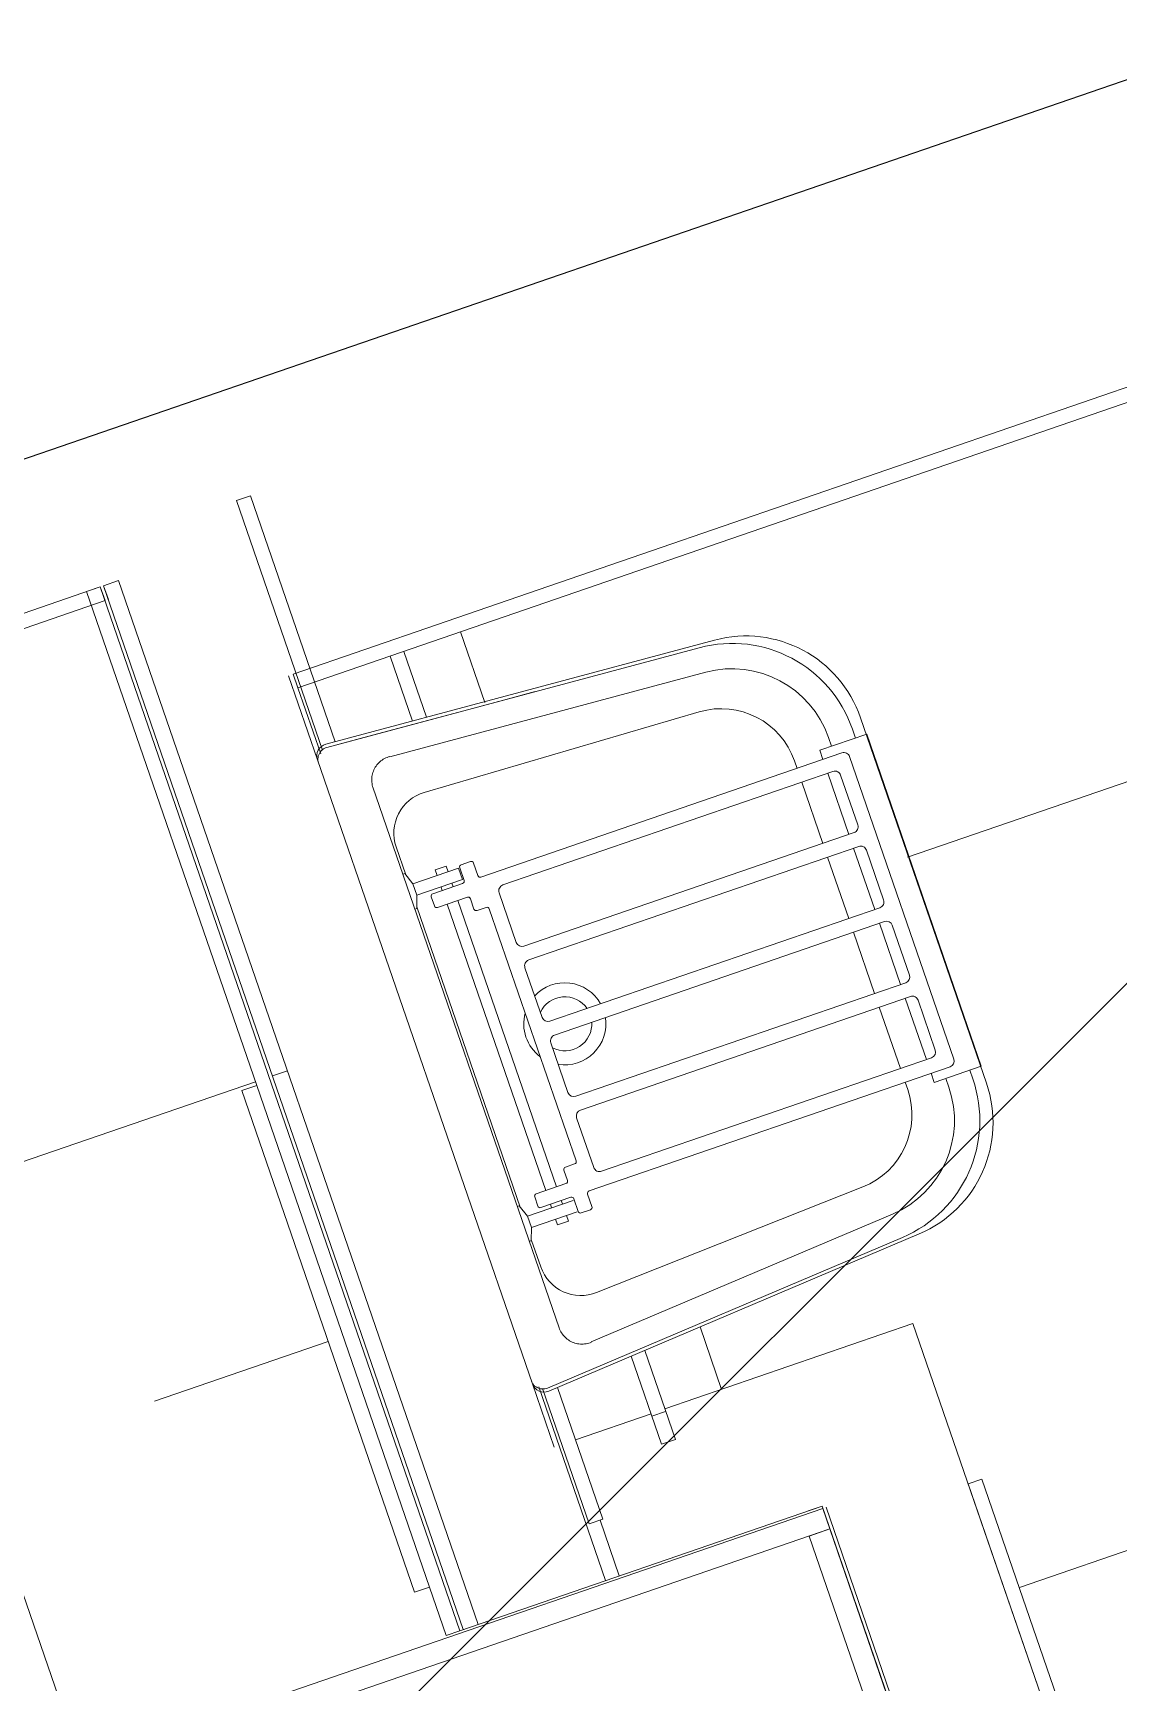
# Model space of a CAD drawing. Header units: millimetres. Extents: x 674 to 609626, y -20132 to 4061356.
# Drawn here: x 137599 to 138494, y 3977253 to 3978615 of the extents above; entities that cross this region are included whole.
import ezdxf

# ---------------------------------------------------------------- set-up
doc = ezdxf.new("R2010")
doc.units = ezdxf.units.MM
for name, color, linetype, lineweight in [('A-000-M_MASS', 13, 'Continuous', 25), ('A-230-H-FLOOR', 190, 'Continuous', 13), ('A-230-M_FLOOR', 192, 'Continuous', 13), ('A-700-M_FFE', 30, 'Continuous', 13), ('A-760-M_FFE_STORAGE', 31, 'Continuous', 13), ('M-520-M_DRAINAGE_FW', 2, 'Continuous', 13), ('Z-030-M_GRID', 191, 'Continuous', 13), ('Z-060-M_DETAIL', 92, 'Continuous', 25)]:
    doc.layers.add(name, color=color, linetype=linetype, lineweight=lineweight)
pattern_1 = [(0, (0, 0), (0, -600), []), (270, (0, 0), (-600, -3.673940397442059e-14), [])]
pattern_2 = [(0, (0, 0), (0, 600), []), (90, (0, 0), (-600, 3.673940397442059e-14), [])]

# ---------------------------------------------------------------- blocks, each defined once
blk = doc.blocks.new('WALL_FINISH - M-TIL2 Wall Tile-3220853-S0_021 - GROUND LOADING PLAN')
at = {"layer": 'A-000-M_MASS', "lineweight": 5}
for p, q in [((244.9221054003844, 12.00000000011704), (0, 12.00000000020518)), ((0, 12.00000000020518), (2.772139851003885e-10, 0)), ((2.772139851003885e-10, 0), (244.9221906674794, -8.814625855037676e-11)), ((1540.527247122325, 11.99999999965075), (544.9221054079526, 12.00000000000907)), ((1540.527247122602, -5.544279702007771e-10), (1540.527247122325, 11.99999999965075)), ((544.9221906750431, -1.961147423114558e-10), (1540.527247122602, -5.544279702007771e-10))]:
    blk.add_line(p, q, dxfattribs=at)
blk = doc.blocks.new('WALL_FINISH - M-TIL2 Wall Tile-2946752-S0_021 - GROUND LOADING PLAN')
at = {"layer": 'A-000-M_MASS', "lineweight": 5}
for p, q in [((2080.000000000081, 12.00000000020518), (5.544279702007771e-10, 11.99999999992797)), ((5.544279702007771e-10, 11.99999999992797), (5.544279702007771e-10, 0)), ((5.544279702007771e-10, 0), (2080.000000000081, 0))]:
    blk.add_line(p, q, dxfattribs=at)
blk = doc.blocks.new('WALL_FINISH - M-TIL2 Wall Tile-2948541-S0_021 - GROUND LOADING PLAN')
at = {"layer": 'A-000-M_MASS', "lineweight": 5}
for p, q in [((911.3278211233745, 0), (0, 0)), ((0, 0), (0, -11.99999999992797)), ((911.3278211222656, -11.99999999992797), (911.3278211233745, 0)), ((0, -11.99999999992797), (431.1535450846963, -11.99999999992797)), ((869.1556875901656, -11.99999999992797), (911.3278211222656, -11.99999999992797))]:
    blk.add_line(p, q, dxfattribs=at)
blk = doc.blocks.new('WALL_FINISH - M-TIL2 Wall Tile-2948542-S0_021 - GROUND LOADING PLAN')
at = {"layer": 'A-000-M_MASS', "lineweight": 5}
for p, q in [((316.0104125771184, 0), (0, 5.54427970200777e-10)), ((316.0104125776729, -12.00000000020518), (316.0104125771184, 0))]:
    blk.add_line(p, q, dxfattribs=at)
blk = doc.blocks.new('WALL_FINISH - M-TIL2 Wall Tile-2624787-S0_021 - GROUND LOADING PLAN')
at = {"layer": 'A-000-M_MASS', "lineweight": 5}
for p, q in [((684.0170658376295, 0), (-5.544279702007771e-10, 0)), ((-5.544279702007771e-10, 0), (-5.544279702007771e-10, -11.99999999992797))]:
    blk.add_line(p, q, dxfattribs=at)
blk = doc.blocks.new('WALL_FINISH - M-TIL2 Wall Tile-2622499-S0_021 - GROUND LOADING PLAN')
at = {"layer": 'A-000-M_MASS', "lineweight": 5}
for p, q in [((514.0332683507498, 5.544279702007771e-10), (2.772139851003885e-10, 5.544279702007771e-10)), ((2.772139851003885e-10, 5.544279702007771e-10), (-2.772139851003885e-10, -12.00000000020518)), ((514.0332683504727, -12.00000000020518), (514.0332683507498, 5.544279702007771e-10)), ((-2.772139851003885e-10, -12.00000000020518), (514.0332683504727, -12.00000000020518))]:
    blk.add_line(p, q, dxfattribs=at)
blk = doc.blocks.new('WALL_FINISH - M-FLT1 - Skirting Tile-2946709-S0_021 - GROUND LOADING PLAN')
at = {"layer": 'A-000-M_MASS', "lineweight": 5}
h = blk.add_hatch(dxfattribs=at)
h.set_pattern_fill('FP_18', color=256, style=0, pattern_type=2)
h.set_pattern_definition(pattern_1)
h.paths.add_polyline_path([(791.3442360325527, -1.282114681089297e-09), (791.3444064979466, 11.99999999872382), (742.6594423299838, 11.99999999871516), (742.6592397356102, 2.493451361857979), (746.3047213711776, -1.282114681089297e-09)])
h.paths.add_polyline_path([(69.63051072705035, -1.290777618123684e-09), (67.29025314252048, 2.50784417274233), (61.50584254153478, -1.290777618123684e-09)])
for p, q in [((12.00008805927505, 8.43028979957694e-12), (69.63051073261565, 8.43028979957694e-12)), ((622.1298277619505, 8.43028979957694e-12), (791.3442360381226, 8.43028979957694e-12)), ((791.3444065034888, 12.00000000000823), (742.6594423355763, 12.00000000000823))]:
    blk.add_line(p, q, dxfattribs=at)
blk = doc.blocks.new('WALL_FINISH - M-FLT1 - Skirting Tile-2948543-S0_021 - GROUND LOADING PLAN')
at = {"layer": 'A-000-M_MASS', "lineweight": 5}
h = blk.add_hatch(dxfattribs=at)
h.set_pattern_fill('FP_15', color=256, style=0, pattern_type=2)
h.set_pattern_definition(pattern_2)
h.paths.add_polyline_path([(911.3277590012104, -2.914795537381542), (911.3278004058913, -1.013563633023296e-09), (834.3019310330748, -2.914795537468172)])
blk.add_line((911.3278004104648, -8.43028979957694e-12), (6.226485993465758e-12, -8.43028979957694e-12), dxfattribs=at)
blk = doc.blocks.new('WALL_FINISH - M-FLT1 - Skirting Tile-2628182-S0_021 - GROUND LOADING PLAN')
at = {"layer": 'A-000-M_MASS', "lineweight": 5}
h = blk.add_hatch(dxfattribs=at)
h.set_pattern_fill('FP_15', color=256, style=0, pattern_type=2)
h.set_pattern_definition(pattern_2)
h.paths.add_polyline_path([(514.0335240818206, -11.9999999946609), (516.9480638871785, -11.9999999946609), (514.0332683498057, 5.33636921318248e-09)])
blk.add_line((516.9480638880873, -12.00000000000823), (516.9480638880873, -8.43028979957694e-12), dxfattribs=at)
blk = doc.blocks.new('811592W_BK_File_Rfa_Sink-Wall-Caroma_Cleaners - Cleaners Sink-2544444-S0_021 - GROUND LOADING PLAN')
at = {"layer": 'M-520-M_DRAINAGE_FW', "lineweight": 5}
for p, q in [((-2385340.069861285, 3978113.4008864), (-2385660.824176122, 3978027.415447403)), ((-2385659.959702473, 3978024.832826203), (-2385352.678611886, 3978107.125577999)), ((-2385347.251024352, 3978086.880092164), (-2385608.06011271, 3978017.03297748)), ((-2385514.363059709, 3978063.82497035), (-2385539.754873587, 3978057.024761838)), ((-2385488.03211774, 3978070.876672597), (-2385514.363059707, 3978063.82497035)), ((-2385539.754873586, 3978057.024761838), (-2385625.405611482, 3978034.086626561)), ((-2385352.690137107, 3978054.189699391), (-2385579.619874011, 3977987.616378409)), ((-2385115.785760711, 3977747.761836482), (-2385219.636099215, 3978049.365119217)), ((-2385625.405611482, 3978034.086626561), (-2385659.962230378, 3978024.832042335)), ((-2385214.417392786, 3978035.836151752), (-2385253.248914778, 3978022.465386465)), ((-2385243.678930121, 3978025.760596441), (-2385246.177580021, 3978033.017202662)), ((-2385226.396041091, 3978039.828532749), (-2385223.89739119, 3978032.571926528)), ((-2385214.417392786, 3978035.836151752), (-2385120.003399511, 3977761.638005477)), ((-2385235.009674968, 3978020.284699491), (-2385532.848012802, 3977917.730735479)), ((-2385253.248914778, 3978022.465386465), (-2385250.644370947, 3978014.90124194)), ((-2385142.704245732, 3977767.568035266), (-2385228.654241318, 3978017.184947385)), ((-2385667.700791376, 3978014.470732136), (-2385490.327953779, 3977499.342607782)), ((-2385514.758421725, 3977911.268033026), (-2385242.449080022, 3978005.031658731)), ((-2385272.064409497, 3978007.52573119), (-2385274.160829678, 3978013.614177485)), ((-2385246.737553094, 3978003.555019033), (-2385229.319655662, 3977952.969771846)), ((-2385621.99291969, 3977991.92325491), (-2385468.354564731, 3977545.725073212)), ((-2385250.739694212, 3977945.594261095), (-2385268.157591643, 3977996.179508283)), ((-2385236.093646372, 3978001.931906624), (-2385221.931430485, 3977960.801845193)), ((-2385225.03118259, 3977954.446411544), (-2385497.340524293, 3977860.682785838)), ((-2385602.860459303, 3977942.636869054), (-2385594.928015662, 3977919.599379947)), ((-2385493.433707607, 3977849.336566324), (-2385221.124365905, 3977943.100192029)), ((-2385225.412838977, 3977941.623552331), (-2385207.994941545, 3977891.038305144)), ((-2385214.768932255, 3977940.000439923), (-2385200.606716368, 3977898.870378491)), ((-2385551.263183695, 3977925.138949139), (-2385588.915294506, 3977912.174287688)), ((-2385561.658421441, 3977926.847683931), (-2385570.598133718, 3977923.76949414)), ((-2385568.970293318, 3977919.041902344), (-2385570.598133718, 3977923.76949414)), ((-2385561.658421441, 3977926.847683931), (-2385560.030581042, 3977922.120092135)), ((-2385548.007502717, 3977915.683765028), (-2385551.263183695, 3977925.138949139)), ((-2385550.317659718, 3977925.464514942), (-2385546.736412348, 3977915.063817373)), ((-2385541.513607092, 3977930.611234732), (-2385549.077758875, 3977928.006688402)), ((-2385535.390186262, 3977918.970636321), (-2385538.971433632, 3977929.37133389)), ((-2385229.414980094, 3977883.662794393), (-2385246.832877526, 3977934.248041581)), ((-2385595.761073946, 3977920.628121253), (-2385597.265651499, 3977920.110053655)), ((-2385588.915294506, 3977912.174287688), (-2385595.761073946, 3977920.628121253)), ((-2385585.659613528, 3977902.719103578), (-2385588.915294506, 3977912.174287688)), ((-2385585.659613528, 3977902.719103578), (-2385548.007502717, 3977915.683765028)), ((-2385547.97631319, 3977912.521643913), (-2385572.559791218, 3977904.056873597)), ((-2385564.737908342, 3977906.75016386), (-2385565.71461234, 3977909.586718234)), ((-2385556.774900064, 3977912.664908025), (-2385555.798196066, 3977909.828353651)), ((-2385585.659613528, 3977902.719103578), (-2385585.849461698, 3977891.842709148)), ((-2385573.799692061, 3977901.514700137), (-2385571.195145731, 3977893.950548354)), ((-2385568.652972271, 3977892.710647512), (-2385544.069494242, 3977901.175417827)), ((-2385479.439050159, 3977659.02429207), (-2385560.831089395, 3977895.403937774)), ((-2385551.891377118, 3977898.482127565), (-2385470.499337883, 3977662.102481861)), ((-2385541.527320782, 3977899.935516985), (-2385538.597208424, 3977891.425852803)), ((-2385503.695957943, 3977863.782537944), (-2385517.85817383, 3977904.912599375)), ((-2385585.849461698, 3977891.842709148), (-2385587.354039251, 3977891.32464155)), ((-2385585.826359203, 3977893.166250252), (-2385500.513249558, 3977645.398989214)), ((-2385536.055034964, 3977890.185951961), (-2385528.49088318, 3977892.790498291)), ((-2385525.94870972, 3977891.550597448), (-2385454.323713054, 3977683.536503016)), ((-2385203.706468474, 3977892.514944842), (-2385476.015810176, 3977798.751319136)), ((-2385472.108991849, 3977787.405094854), (-2385199.799650147, 3977881.168720559)), ((-2385208.090264336, 3977821.731322924), (-2385225.508161768, 3977872.316570112)), ((-2385186.670225787, 3977829.106833674), (-2385204.088123218, 3977879.692080862)), ((-2385193.444216496, 3977878.068968453), (-2385179.282000609, 3977836.938907022)), ((-2385482.371243826, 3977801.851071242), (-2385496.533459713, 3977842.981132673)), ((-2385182.381752715, 3977830.583473372), (-2385454.691094417, 3977736.819847667)), ((-2385450.784277732, 3977725.473628152), (-2385178.474936029, 3977819.237253857)), ((-2385165.34551167, 3977767.175366973), (-2385182.763409101, 3977817.76061416)), ((-2385172.11950238, 3977816.137501752), (-2385157.957286492, 3977775.00744032)), ((-2385186.765550219, 3977759.799856222), (-2385204.183447651, 3977810.385103409)), ((-2385461.046528067, 3977739.919599772), (-2385475.208743955, 3977781.049661204)), ((-2385443.642335671, 3977658.658637604), (-2385145.803997837, 3977761.212601616)), ((-2385161.057038598, 3977768.65200667), (-2385433.3663803, 3977674.888380965)), ((-2385158.834921503, 3977748.26724019), (-2385120.003399511, 3977761.638005477)), ((-2385180.762312185, 3977742.365187021), (-2385182.858732366, 3977748.453633315)), ((-2385158.834921503, 3977748.26724019), (-2385161.438693816, 3977755.829144065)), ((-2385146.765515428, 3977744.303603296), (-2385149.264936846, 3977751.562450166)), ((-2385126.983976497, 3977751.114933383), (-2385129.483397915, 3977758.373780253)), ((-2385439.721813951, 3977677.988133071), (-2385453.884029838, 3977719.118194502)), ((-2385455.563613896, 3977680.994329557), (-2385463.12776568, 3977678.389783226)), ((-2385462.677455007, 3977664.795772124), (-2385487.260933035, 3977656.331001808)), ((-2385464.367666522, 3977675.847609766), (-2385461.437554164, 3977667.337945584)), ((-2385456.84841759, 3977650.938558404), (-2385494.500528401, 3977637.973896954)), ((-2385488.500833878, 3977653.788828348), (-2385485.896287547, 3977646.224676565)), ((-2385483.354114087, 3977644.984775722), (-2385458.770636059, 3977653.449546038)), ((-2385466.592518935, 3977650.756255776), (-2385465.615814937, 3977647.919701401)), ((-2385456.228462599, 3977652.209645196), (-2385452.647215228, 3977641.808947627)), ((-2385441.300989143, 3977645.715766575), (-2385444.882236513, 3977656.116464144)), ((-2385437.473167239, 3977574.792366377), (-2385217.663465233, 3977662.043770156)), ((-2385501.346307842, 3977646.427730519), (-2385502.850885394, 3977645.909662922)), ((-2385494.500528401, 3977637.973896954), (-2385501.346307842, 3977646.427730519)), ((-2385494.500528401, 3977637.973896954), (-2385491.244847423, 3977628.518712844)), ((-2385491.244847423, 3977628.518712844), (-2385453.592736613, 3977641.483374294)), ((-2385474.555527213, 3977644.84151161), (-2385475.532231211, 3977647.678065985)), ((-2385462.360133959, 3977638.464517291), (-2385460.742158097, 3977633.765574192)), ((-2385450.105041768, 3977640.569046785), (-2385442.540889985, 3977643.173593115)), ((-2385193.251170448, 3977639.632041295), (-2385441.773714386, 3977534.102210658)), ((-2385491.244847423, 3977628.518712844), (-2385491.434695594, 3977617.642318415)), ((-2385476.952228261, 3977493.397795722), (-2385171.264505422, 3977623.154535691)), ((-2385469.681870373, 3977630.687384401), (-2385471.299846236, 3977635.3863275)), ((-2385469.681870373, 3977630.687384401), (-2385460.742158097, 3977633.765574192)), ((-2385491.434695594, 3977617.642318415), (-2385492.939273147, 3977617.124250817)), ((-2385491.006615205, 3977617.789718314), (-2385483.479149458, 3977595.928370412)), ((-2385477.871428701, 3977496.002271872), (-2385185.063802112, 3977620.336824196))]:
    blk.add_line(p, q, dxfattribs=at)
for centre, radius, start, end in [((-2385314.187956776, 3978016.808303771), 100.0000000003545, 18.99999999997831, 104.9999999998451), ((-2385334.674018517, 3977992.777815599), 64.0000000000684, 19.00000000015404, 106.3498604508953), ((-2385658.222383111, 3978017.734409831), 10.02456060519288, 105.0428789234947, 198.9999999984117), ((-2385233.381834196, 3978015.557106613), 4.999999999599449, 18.99999999378635, 109.0000000005001), ((-2385240.82123925, 3978000.304065852), 4.999999999888137, 18.99999999306743, 108.9999999944364), ((-2385569.767309157, 3977954.03175446), 34.99999999967896, 106.3498604510875, 198.9999999996225), ((-2385226.659023363, 3977959.174004421), 4.999999999599449, 289.0000000014028, 19.00000000140318), ((-2385219.496525133, 3977938.372599151), 5.000000000039741, 18.99999999670845, 108.9999999993153), ((-2385548.426622567, 3977926.115651251), 1.999999999864292, 108.9999999875128, 198.9999999909349), ((-2385540.862470783, 3977928.720197581), 2.000000000015896, 19.00000000354872, 109.0000000001263), ((-2385548.627449499, 3977914.412681064), 2.000000000167501, 289.0000000114024, 19.00000000488567), ((-2385533.499149111, 3977919.62177263), 2.000000000015896, 199.0000000035484, 289.0000000001259), ((-2385513.130580952, 3977906.540440147), 5.000000000039741, 109.0000000000165, 199.000000002623), ((-2385571.90865491, 3977902.165836446), 2.000000000015896, 108.9999999996659, 198.9999999996656), ((-2385543.418357933, 3977899.284380676), 2.000000000015896, 18.99999999966592, 108.9999999996659), ((-2385205.334309246, 3977897.242537719), 5.000000000039741, 288.9999999998497, 19.00000000121904), ((-2385569.304108579, 3977894.601684663), 2.000000000460719, 198.9999999933592, 288.9999999933588), ((-2385536.706171273, 3977892.076989111), 2.000000000015896, 199.0000000035484, 289.0000000001259), ((-2385527.839746871, 3977890.899461139), 2.000000000015896, 18.99999999966592, 108.9999999996659), ((-2385198.171809374, 3977876.441127681), 5.000000000039741, 18.99999999966592, 108.9999999996659), ((-2385498.968365065, 3977865.410378716), 4.999999999599449, 199.0000000043603, 289.0000000017534), ((-2385491.805866835, 3977844.608973446), 5.000000000039741, 109.0000000002007, 199.0000000041762), ((-2385463.658244126, 3977796.660645504), 33.87522079879836, 29.20208983288995, 137.192112465038), ((-2385184.009593487, 3977835.31106625), 5.000000000039741, 288.9999999991308, 18.99999999515533), ((-2385463.658244126, 3977796.660645504), 22.30905195813306, 34.60174517034402, 154.837055608896), ((-2385176.847095257, 3977814.509660979), 4.999999999599449, 18.99999999985006, 109.000000001219), ((-2385463.658244126, 3977796.660645504), 33.87522079885667, 164.7582217955803, 233.2417782043164), ((-2385477.643650948, 3977803.478912015), 5.000000000039741, 199.0000000041762, 289.0000000002003), ((-2385463.658244126, 3977796.660645504), 33.87522079837796, 260.8078875352529, 8.797910168322058), ((-2385470.481151077, 3977782.677501976), 4.999999999599449, 109.000000001938, 199.0000000059134), ((-2385463.658244126, 3977796.660645504), 22.30905195788866, 243.1629443915161, 3.398254831647201), ((-2385162.68487937, 3977773.379599548), 5.000000000191346, 289.0000000034572, 18.999999994137), ((-2385147.43183861, 3977765.940194495), 5.000000000039741, 288.9999999989466, 18.99999999360221), ((-2385210.337618271, 3977715.205021037), 100.0000000001713, 292.9999999998043, 18.99999999983965), ((-2385456.318935189, 3977741.547440545), 5.000000000039741, 198.9999999996656, 288.9999999996655), ((-2385241.275501023, 3977721.528825135), 63.9999999996808, 291.6501395485552, 18.9999999997234), ((-2385449.15643696, 3977720.746035274), 5.000000000039741, 108.9999999996659, 198.9999999996656), ((-2385462.476629371, 3977676.498746075), 2.000000000015896, 108.9999999996659, 198.9999999996656), ((-2385456.214750206, 3977682.885366708), 2.000000000167501, 289.0000000114024, 19.00000000488567), ((-2385434.994221073, 3977679.615973843), 4.999999999751054, 198.9999999960245, 289.0000000066146), ((-2385463.328591316, 3977666.686809275), 2.000000000015896, 288.9999999996655, 18.99999999966592), ((-2385486.609796726, 3977654.439964657), 2.000000000456188, 108.9999999962435, 199.000000003088), ((-2385458.11949975, 3977651.558508887), 1.99999999972721, 19.00000000534603, 109.0000000152856), ((-2385442.991199362, 3977656.767600453), 2.000000000015896, 108.999999998329, 198.9999999883891), ((-2385484.005250396, 3977646.875812874), 2.000000000015896, 198.9999999957827, 288.9999999992052), ((-2385450.756178077, 3977642.460083936), 2.000000000015896, 199.0000000035484, 289.0000000001259), ((-2385443.192026294, 3977645.064630266), 2.000000000015896, 289.0000000001259, 19.00000000354872), ((-2385450.385999312, 3977607.323255818), 34.9999999998379, 199.0000000005581, 291.6501395490973), ((-2385480.859539546, 3977502.602844256), 10.00000000007948, 198.9999999996656, 293.0000000000499)]:
    blk.add_arc(centre, radius, start, end, dxfattribs=at)
for centre, major_axis, ratio, start_param, end_param in [((-2385325.489660776, 3978005.707863191), (-34.1846446538686, 99.27941689237947), 0.9981285425598673, 4.712388980509228, 6.213372137222695), ((-2385325.489660776, 3978005.707863191), (-27.36054344167916, 79.46078827996763), 0.9981285425608093, 4.712388981926479, 6.213372138640357), ((-2385226.077596182, 3977716.994263825), (-34.18464460245451, 99.27941690989132), 0.9981285425589007, 3.211405824308156, 4.712388981026983), ((-2385226.077596182, 3977716.994263825), (-27.3605435145363, 79.4607882548809), 0.9981285425537663, 3.211405824291453, 4.712388981007865)]:
    blk.add_ellipse(centre, major_axis=major_axis, ratio=ratio, start_param=start_param, end_param=end_param, dxfattribs=at)
for points, knots in [([(-2385666.810306926, 3978011.923567654), (-2385667.066270502, 3978012.6616255), (-2385667.398684675, 3978014.198016459), (-2385667.354615078, 3978016.555733539), (-2385666.763725493, 3978018.838737969), (-2385665.659314367, 3978020.922020962), (-2385664.101019615, 3978022.691768312), (-2385662.174025425, 3978024.048442354), (-2385660.716025703, 3978024.632011658), (-2385659.962230378, 3978024.832042335)], [0, 0, 0, 0, 0.00766744238346208, 0.01533423507749634, 0.02300041608749098, 0.03066604337588442, 0.03833119596351108, 0.04599596982339627, 0.05365021021220474, 0.05365021021220474, 0.05365021021220474, 0.05365021021220474]), ([(-2385608.128182909, 3978017.330176163), (-2385609.64003606, 3978016.931344444), (-2385612.562422526, 3978015.765494385), (-2385616.423879355, 3978013.05102502), (-2385619.544855298, 3978009.509884944), (-2385621.756390547, 3978005.340682688), (-2385622.939175094, 3978000.77177023), (-2385623.026773349, 3977996.055940331), (-2385622.361792989, 3977992.983925479), (-2385621.850359914, 3977991.509231261)], [0, 0, 0, 0, 0.01534754162231165, 0.03069396179954291, 0.04603946808901611, 0.06138423271318941, 0.0767283889812477, 0.09207203554091782, 0.1073943519517155, 0.1073943519517155, 0.1073943519517155, 0.1073943519517155]), ([(-2385441.644380656, 3977533.826106701), (-2385443.08128252, 3977533.209600642), (-2385446.10192345, 3977532.329102263), (-2385450.815987169, 3977532.090783104), (-2385455.455493297, 3977532.959774911), (-2385459.765024067, 3977534.883594069), (-2385463.509974394, 3977537.755751339), (-2385466.482357554, 3977541.417945141), (-2385467.849667075, 3977544.248128669), (-2385468.354564731, 3977545.725073212)], [0, 0, 0, 0, 0.01534754162231165, 0.03069396179954291, 0.04603946808901611, 0.06138423271318941, 0.0767283889812477, 0.09207203554091782, 0.1073943519517155, 0.1073943519517155, 0.1073943519517155, 0.1073943519517155]), ([(-2385491.215165996, 3977501.958249299), (-2385490.962471826, 3977501.219057733), (-2385490.278514444, 3977499.803696878), (-2385488.792217209, 3977497.972904751), (-2385486.921013928, 3977496.537646811), (-2385484.768108229, 3977495.575931514), (-2385482.450567577, 3977495.140729416), (-2385480.096800777, 3977495.2580329), (-2385478.588585625, 3977495.695812498), (-2385477.871428701, 3977496.002271872)], [0, 0, 0, 0, 0.00766744238346208, 0.01533423507749634, 0.02300041608749098, 0.03066604337588442, 0.03833119596351108, 0.04599596982339627, 0.05365021021220474, 0.05365021021220474, 0.05365021021220474, 0.05365021021220474])]:
    blk.add_open_spline(points, degree=3, knots=knots, dxfattribs=at)
blk = doc.blocks.new('WasteBin_Recessed_ASIJDMacDonald - Stainless Steel _10-6474_-2552392-S0_021 - GROUND LOADING PLAN')
at = {"layer": 'A-700-M_FFE', "lineweight": 5}
for p, q in [((214.5200267851548, -473.0000006760297), (-223.4799732148562, -473.0000006760297)), ((-223.4799732148562, -473.0000006760297), (-223.4799732148562, -486.0000006760332)), ((214.5200267851548, -486.0000006760332), (214.5200267851548, -473.0000006760297)), ((-223.4799732148562, -486.0000006760332), (214.5200267851548, -486.0000006760332)), ((-4.479973214858579, -486.0000006760284), (-4.479973214834499, -637.6387279998418))]:
    blk.add_line(p, q, dxfattribs=at)
blk = doc.blocks.new('Casework_BaseCabinet_DoublePanelSolid_AF - BelowBench_2Door_NO SHELF_-2587177-S0_021 - GROUND LOADING PLAN')
at = {"layer": 'A-760-M_FFE_STORAGE', "lineweight": 5}
for p, q in [((-289.299673566304, -1.999999999983708), (-307.2996735663028, -1.999999999983708)), ((-307.2996735663028, -1.999999999983708), (-307.2996735663028, -483.9999999999782)), ((374.7003264337119, -1.999999999983709), (-289.2996735662928, -1.999999999983708)), ((-289.2996735662928, -1.999999999983708), (-289.2996735662929, -19.99999999998154)), ((-289.299673566304, -465.9999999999776), (-289.299673566304, -1.999999999983708)), ((374.7003264337119, -19.99999999998154), (374.7003264337119, -1.999999999983708)), ((392.7003264336967, -1.999999999983708), (374.7003264337007, -1.999999999983708)), ((374.7003264337007, -1.999999999983708), (374.7003264337008, -465.9999999999776)), ((392.7003264336967, -483.9999999999782), (392.7003264336967, -1.999999999983708)), ((-289.2996735662929, -19.99999999998154), (374.7003264337118, -19.99999999998154)), ((374.7003264337008, -465.9999999999776), (-289.2996735663039, -465.9999999999776)), ((-307.2996735663028, -483.9999999999782), (-307.2996735663028, -501.9999999999833)), ((-307.2996735663028, -483.9999999999782), (392.7003264336967, -483.9999999999782)), ((42.70032643369684, -501.9999999999833), (42.70032643369684, -483.9999999999782)), ((42.70032643369686, -483.9999999999782), (42.70032643369686, -501.9999999999833)), ((392.7003264336967, -501.9999999999833), (392.7003264336967, -483.9999999999782)), ((-307.2996735663028, -501.9999999999833), (42.70032643369684, -501.9999999999833)), ((42.70032643369686, -501.9999999999833), (392.7003264336967, -501.9999999999833))]:
    blk.add_line(p, q, dxfattribs=at)
blk = doc.blocks.new('WALL_FINISH - M-TIL2 Wall Tile-2624757-S0_021 - GROUND LOADING PLAN')
at = {"layer": 'A-000-M_MASS', "lineweight": 5}
for p, q in [((214.7189531490735, 12.00000000013855), (0, 12.00000000020518)), ((0, 12.00000000020518), (0, 0)), ((0, 0), (217.9797766609718, 0)), ((775.1469808699015, 0), (893.3487634074248, 0)), ((893.3487634074248, 11.99999999992797), (778.3992184557549, 11.99999999996364)), ((893.3487634074248, 0), (893.3487634074248, 11.99999999992797))]:
    blk.add_line(p, q, dxfattribs=at)
blk = doc.blocks.new('WALL_FINISH - M-FLT1 - Skirting Tile-2946710-S0_021 - GROUND LOADING PLAN')
at = {"layer": 'A-000-M_MASS', "lineweight": 5}
h = blk.add_hatch(dxfattribs=at)
h.set_pattern_fill('FP_18', color=256, style=0, pattern_type=2)
h.set_pattern_definition(pattern_1)
h.paths.add_polyline_path([(699.9999008300028, -1.308103492192458e-09), (699.9999008300375, 11.99999999867184), (622.2616320160258, 11.99999999868917), (623.1006680753661, -1.308103492192458e-09), (653.6851461519454, -1.308103492192458e-09)])
h.paths.add_polyline_path([(68.6304494410159, -1.325429366261233e-09), (69.46826862018989, 11.99999999869783), (12.00008526297988, 11.99999999869783), (11.99999999590837, -1.316766429226845e-09), (39.68962955612983, -1.316766429226845e-09)])
for p, q in [((12.00000000049109, 8.43028979957694e-12), (68.63044944559982, 8.43028979957694e-12)), ((69.46826862477204, 12.00000000000823), (12.00008526756583, 12.00000000000823)), ((699.9999008345912, 12.00000000000823), (622.2616320205609, 12.00000000000823)), ((623.1006680799483, 8.43028979957694e-12), (699.9999008345912, 8.43028979957694e-12)), ((699.9999008345912, 8.43028979957694e-12), (699.9999008345912, 12.00000000000823))]:
    blk.add_line(p, q, dxfattribs=at)
blk = doc.blocks.new('WALL_FINISH - M-FLT1 - Skirting Tile-2628281-S0_021 - GROUND LOADING PLAN')
at = {"layer": 'A-000-M_MASS', "lineweight": 5}
blk.add_line((2099.996292481115, -8.43028979957694e-12), (6.226485993465758e-12, -8.43028979957694e-12), dxfattribs=at)
blk = doc.blocks.new('25021-APA-ZZ-ZZ-M3-AR-000001_V3_rvt-1-S0_021 - GROUND LOADING PLAN')
at = {"layer": 'A-230-H-FLOOR', "lineweight": 5}
h = blk.add_hatch(dxfattribs=at)
h.set_pattern_fill('FP_12', color=256, style=0, pattern_type=2)
h.set_pattern_definition([(289, (-2382147.748, 3976892.934), (567.31114535959, 195.3408926742941), []), (19, (-2382147.748, 3976892.934), (-195.340892674294, 567.3111453595901), [])])
h.paths.add_polyline_path([(-2382500.575663976, 3969810.37924103), (-2382493.531232799, 3969816.750988216), (-2382688.630135536, 3970383.359343769), (-2382696.889294314, 3970380.515421695), (-2382502.769632477, 3969816.750988216)])
h.paths.add_polyline_path([(-2383208.357096034, 3974546.349337308), (-2383208.331520936, 3974546.349337308), (-2382931.224181578, 3974641.771651745)])
h.paths.add_polyline_path([(-2383883.537354484, 3975646.468800211), (-2383871.577821488, 3975648.593431862), (-2383833.122265063, 3975536.911918997), (-2383844.863538104, 3975534.153429042), (-2383883.132795602, 3975645.292857538)])
h.paths.add_polyline_path([(-2385039.887682395, 3975248.287964048), (-2384965.018617356, 3975030.814694147), (-2384976.365048827, 3975026.908482059), (-2385051.234113866, 3975244.381751958), (-2385043.797150456, 3975246.942059703)])
h.paths.add_polyline_path([(-2384181.315128514, 3972751.793633243), (-2384194.120151621, 3972752.123381002), (-2384263.637947099, 3972954.013060323), (-2384252.291752472, 3972957.91995862), (-2384181.37981179, 3972751.981482778)])
h.paths.add_polyline_path([(-2383436.80542685, 3973135.079033052), (-2383424.103206707, 3973135.047748984), (-2383386.38941706, 3973025.518950855), (-2383397.812125335, 3973021.834262639), (-2383436.794654882, 3973135.047748984)])
h.paths.add_polyline_path([(-2383436.881109535, 3973135.047748984), (-2383436.901497924, 3973135.045953129), (-2383571.755115103, 3973088.605833586)])
h.paths.add_polyline_path([(-2382480.970262084, 3969817.129922272), (-2381422.572669759, 3970185.935455207), (-2381768.931461311, 3971191.834955335), (-2381812.029158386, 3971176.994885621), (-2381851.098143135, 3971290.456837086), (-2381815.916143112, 3971302.571250813), (-2381819.824535213, 3971313.917473721), (-2381686.603315589, 3971359.789218314), (-2381682.700471677, 3971348.441627068), (-2381669.650351381, 3971347.412991047), (-2381666.901663295, 3971339.43040547), (-2378168.483120831, 3972544.032822566), (-2378733.569620344, 3974185.163181276), (-2382168.048420823, 3973001.087556348), (-2382166.302757138, 3972996.017780886), (-2382175.840733999, 3972986.85967752), (-2382177.749083869, 3972979.38498268), (-2382293.879574311, 3972942.483899192), (-2382297.786553337, 3972950.742423253), (-2382304.068608732, 3972953.803572694), (-2382851.090958458, 3974529.743802988), (-2384459.595627211, 3973971.51970777), (-2384451.174583615, 3973947.063785871), (-2384464.36193446, 3973948.503868379), (-2384465.412603426, 3973948.503868379), (-2384578.874554629, 3973909.414686565), (-2384578.874554629, 3973903.092144668), (-2384588.740017115, 3973901.207527451), (-2384650.784889053, 3974081.39476021), (-2384639.431739603, 3974085.301658684), (-2384641.385005225, 3974090.974223014), (-2384527.924897701, 3974130.044375689), (-2384515.124642177, 3974096.353229633), (-2384515.27082528, 3974096.353229633), (-2384524.313808914, 3974137.659520576), (-2384517.59815742, 3974139.971851451), (-2384503.924574613, 3974112.951384103), (-2382449.84710796, 3974824.580611701), (-2382858.834236659, 3976012.365479698), (-2382722.679561774, 3976059.24729394), (-2382526.567668546, 3975489.697000378), (-2379538.568719865, 3976523.050322624), (-2380144.414814468, 3978282.555140783), (-2383704.223856448, 3977056.589013414), (-2383707.987518701, 3977067.519482267), (-2383719.333741608, 3977063.612664413), (-2384242.475468901, 3978570.235111211), (-2384458.800828367, 3978495.748316492), (-2384450.336195424, 3978471.165804856), (-2384733.99107409, 3978373.493342982), (-2384742.456401054, 3978398.077870153), (-2385596.438203005, 3978104.028354496), (-2385577.728006511, 3978049.691252572), (-2385315.351483358, 3978116.801534576), (-2385289.046750516, 3978113.400886404), (-2385267.240800499, 3978105.103063061), (-2385232.502216013, 3978073.940541599), (-2385230.639175636, 3978071.759201582), (-2385207.620998197, 3978014.47073214), (-2385110.669129469, 3977723.340888508), (-2385115.785760713, 3977685.099140746), (-2385118.983072509, 3977674.531356733), (-2385131.896051781, 3977653.181471914), (-2385149.692509733, 3977635.692941391), (-2385176.521261597, 3977620.923175085), (-2385397.752377476, 3977527.016137833), (-2385381.118998857, 3977478.710413748), (-2385176.521261597, 3977549.159064303), (-2384453.559131305, 3975450.165242146), (-2384453.71161209, 3975450.322556813), (-2385130.853178718, 3977416.839067568), (-2385119.506983572, 3977420.745966043), (-2384442.311192389, 3975466.763396501), (-2384214.302290907, 3975547.373099029), (-2384211.632988095, 3975552.522727987), (-2384109.182739826, 3975583.569498659), (-2384103.073809397, 3975583.569498659), (-2383887.444413555, 3975657.814940058), (-2383883.537354484, 3975646.468800211), (-2383905.267202597, 3975638.97036346), (-2383865.943682069, 3975525.611554122), (-2383844.46846021, 3975533.006066009), (-2383840.561642356, 3975521.659843102), (-2384870.748781424, 3975162.567989911), (-2384843.447314314, 3975083.276943645), (-2384854.793564954, 3975079.370206335), (-2384830.054069272, 3975007.478796419), (-2384943.51634369, 3974968.40708903), (-2385723.565276087, 3977233.882222687), (-2385561.539159718, 3977291.793251989), (-2385575.271728792, 3977331.672767603), (-2385587.563440201, 3977327.435021661), (-2385730.165234538, 3977741.571144514), (-2385717.878288052, 3977745.803617862), (-2385858.256839715, 3978140.773134449), (-2386329.031885917, 3977978.672286393), (-2386332.938703773, 3977990.018509307), (-2386345.630151947, 3977990.018509307), (-2386383.353105213, 3978099.57392052), (-2387495.310919539, 3977716.784817453), (-2387456.257287366, 3977603.359100413), (-2387467.601478176, 3977599.458715941), (-2387467.601478176, 3977586.767236731), (-2388018.314594972, 3977392.767128673), (-2388004.241603725, 3977363.908550911), (-2388000.630562613, 3977359.839032962), (-2387969.852457877, 3977258.166712446), (-2387969.852457877, 3977252.023029807), (-2387174.79682176, 3974943.014378705), (-2387138.867115887, 3974955.385968574), (-2387115.75913553, 3974891.953288318), (-2387064.887743803, 3974909.469713217), (-2387056.748539942, 3974885.831748826), (-2387108.7520616, 3974867.925500331), (-2386787.253509074, 3973934.225906927), (-2386821.901390055, 3973921.203180749), (-2386329.033429169, 3972477.37862987), (-2386336.552682609, 3972474.789543279), (-2386834.529437853, 3973921.482037888), (-2386826.498598064, 3973925.3397818), (-2387147.704934555, 3974854.512950556), (-2387198.576326282, 3974836.996525658), (-2387206.715530143, 3974860.634490048), (-2387154.712008485, 3974878.540738543), (-2387180.754535228, 3974940.962973447), (-2387186.143044668, 3974939.107560852), (-2387178.003840806, 3974915.469596462), (-2387234.734955342, 3974895.935507194), (-2386899.399756251, 3973922.051374327), (-2386842.668641716, 3973941.585463595), (-2386329.033429169, 3972449.880492158), (-2386417.912188713, 3972419.277081013), (-2386115.77870664, 3971541.837989648), (-2386014.22811522, 3971572.439254002), (-2385426.923503224, 3969874.915283336), (-2384001.738913618, 3969874.915283336), (-2384001.738913618, 3969885.838033122), (-2383563.738913618, 3969885.838033122), (-2383563.738913618, 3969874.915283336), (-2383303.43997849, 3969874.915283336), (-2383303.43997849, 3970096.477533432), (-2383291.439978491, 3970096.477533432), (-2383291.439978491, 3970109.168981606), (-2383272.55242397, 3970115.672488175), (-2384276.741073008, 3973031.995792798), (-2384163.2783176, 3973071.065053516), (-2384138.535430859, 3972999.208149781), (-2384127.189235274, 3973003.112438882), (-2384094.634994167, 3972921.261596362), (-2383440.712244703, 3973146.42525596), (-2383397.812125335, 3973008.894317144), (-2383433.169972173, 3972996.719353104), (-2383430.098644642, 3972983.569087555), (-2383532.549143572, 3972952.523034502), (-2383535.620220443, 3972961.442089356), (-2383575.268583148, 3972943.419723089), (-2382887.589604654, 3970946.255466538), (-2382846.380726652, 3970960.444821147), (-2382842.473908799, 3970949.096649613), (-2382662.352955731, 3971011.118697735), (-2382623.283971747, 3970897.656746003), (-2382847.566550126, 3970818.113947046), (-2382793.616256839, 3970664.495869411), (-2382786.300581876, 3970667.014916456), (-2382839.307387945, 3970808.266380039), (-2382842.275241604, 3970807.244442506), (-2382846.182140002, 3970818.590637678), (-2382808.361489424, 3970831.613632339), (-2382804.454591026, 3970820.267437165), (-2382824.054374918, 3970813.518534726), (-2382774.954386729, 3970670.921814932), (-2382768.597173079, 3970673.110829662), (-2382670.924711206, 3970389.455950995), (-2382677.283940389, 3970387.266242244), (-2382496.668846123, 3969862.721920802)])
h.paths.add_polyline_path([(-2381147.841146199, 3969832.004001217), (-2380875.103340645, 3969925.915158857), (-2381014.563480542, 3970341.103156202), (-2381005.314775467, 3970406.584123511), (-2380997.011625308, 3970431.399623536), (-2380971.407194928, 3970470.083698067), (-2380929.053197175, 3970504.616857738), (-2380895.146914701, 3970521.521906578), (-2380849.688076925, 3970530.770611652), (-2380794.263504563, 3970524.886729258), (-2380759.391609592, 3970513.218756418), (-2380720.707535061, 3970487.614326037), (-2380689.968502626, 3970452.870170235), (-2380669.26932655, 3970411.354045811), (-2380544.249337589, 3970039.837328077), (-2380279.393045688, 3970131.034662932), (-2380747.082993657, 3971489.304897206), (-2380761.184458168, 3971495.839418597), (-2380765.087475393, 3971513.02670707), (-2380760.837706397, 3971529.251483565), (-2380794.263504563, 3971626.154751076), (-2381214.759519782, 3971479.581625318), (-2381204.362273135, 3971432.147057659), (-2381209.753801589, 3971432.147057659), (-2381226.679676577, 3971477.26192262), (-2381662.669179592, 3971327.138663989), (-2381159.187288485, 3969864.954830466)])
h.paths.add_polyline_path([(-2380267.101304206, 3970135.26704894), (-2380000.911517844, 3970226.92354276), (-2380140.371657745, 3970642.111540106), (-2380131.12295267, 3970707.592507414), (-2380122.81980251, 3970732.408007439), (-2380097.21537213, 3970771.092081971), (-2380054.861374377, 3970805.625241641), (-2380020.955091903, 3970822.53029048), (-2379975.496254127, 3970831.778995555), (-2379919.660961986, 3970825.757688244), (-2379885.199786794, 3970814.227140321), (-2379846.515712263, 3970788.622709941), (-2379815.776679828, 3970753.878554138), (-2379795.077503752, 3970712.362429714), (-2379670.057514791, 3970340.845711979), (-2379404.78836326, 3970432.185205805), (-2379877.5771003, 3971790.876678175), (-2379891.719235924, 3971805.018813799), (-2379891.719235924, 3971846.335142875), (-2379919.660961986, 3971927.304557138), (-2380340.154848767, 3971780.732201837), (-2380329.757602119, 3971733.297634178), (-2380335.149130573, 3971733.297634178), (-2380352.075005562, 3971778.412461561), (-2380781.918724116, 3971630.405399865), (-2380745.720055765, 3971525.276833481), (-2380733.705189717, 3971521.285437544), (-2380726.695570774, 3971509.144421393), (-2380729.375062698, 3971477.80752682), (-2380544.249337589, 3970940.163382221)])
h.paths.add_polyline_path([(-2381405.974403731, 3970174.589989315), (-2381405.974403731, 3970176.236962657), (-2381406.034778736, 3970174.764574044)])
h.paths.add_polyline_path([(-2379392.496621777, 3970436.417591813), (-2379126.306835413, 3970528.074085634), (-2379265.766975316, 3970943.26208298), (-2379256.518270242, 3971008.743050287), (-2379243.614538551, 3971040.5092708), (-2379222.610689702, 3971072.242624844), (-2379187.866533899, 3971102.981657279), (-2379146.350409474, 3971123.680833354), (-2379100.891571699, 3971132.929538429), (-2379045.056279556, 3971126.908231118), (-2379010.595104366, 3971115.377683195), (-2378971.911029834, 3971089.773252815), (-2378933.932679099, 3971040.5092708), (-2378920.472821324, 3971013.512972587), (-2378795.452832363, 3970641.996254852), (-2378530.183680831, 3970733.335748679), (-2378997.878170427, 3972091.619172798), (-2379011.978414149, 3972098.153188522), (-2379015.881431375, 3972115.340476995), (-2379011.631662379, 3972131.56221373), (-2379045.056279556, 3972228.45510001), (-2379465.550177737, 3972081.88277836), (-2379455.15293109, 3972034.4482107), (-2379460.544459544, 3972034.4482107), (-2379477.470334531, 3972079.563000508), (-2379907.314041687, 3971931.555942736), (-2379867.224338496, 3971829.513711227), (-2379853.082202872, 3971809.307068146), (-2379861.460659375, 3971798.388051047), (-2379552.740207959, 3970901.798757881)])
h.paths.add_polyline_path([(-2378517.891939348, 3970737.568134687), (-2378251.702152979, 3970829.224628509), (-2378391.162292887, 3971244.412625855), (-2378381.913587812, 3971309.893593163), (-2378364.520765985, 3971348.442089041), (-2378348.006007272, 3971373.39316772), (-2378313.261851469, 3971404.132200154), (-2378271.745727045, 3971424.831376229), (-2378226.286889269, 3971434.080081304), (-2378164.249834274, 3971425.98369317), (-2378135.990421936, 3971416.52822607), (-2378097.306347405, 3971390.92379569), (-2378062.709514427, 3971348.442089041), (-2378045.868138894, 3971314.663515463), (-2377920.848149933, 3970943.146797725), (-2377650.778444726, 3971040.5092708), (-2378164.249834274, 3972531.738465698), (-2378590.947635195, 3972383.039535802), (-2378580.550388548, 3972335.604968143), (-2378585.941917002, 3972335.604968143), (-2378602.867791989, 3972380.712806557), (-2379032.709359257, 3972232.706485608), (-2378992.313145854, 3972130.776707844), (-2378977.489526755, 3972111.458191318), (-2378980.16901868, 3972080.118256985), (-2378534.914008012, 3970787.003811661)])
h.paths.add_polyline_path([(-2377634.180178698, 3971029.164058814), (-2377634.180178698, 3971029.365933352), (-2377634.180178698, 3971029.185457801)])
h.paths.add_polyline_path([(-2381204.362273135, 3971432.147057659), (-2381219.942770767, 3971479.581625318), (-2381225.740441847, 3971477.585327073), (-2381215.982459681, 3971456.845205288)])
h.paths.add_polyline_path([(-2380329.757602119, 3971733.297634178), (-2380345.337990617, 3971780.732201837), (-2380351.135755617, 3971778.735871253), (-2380341.377788666, 3971757.995781808)])
h.paths.add_polyline_path([(-2379455.15293109, 3972034.4482107), (-2379470.73321046, 3972081.88277836), (-2379476.531069373, 3972079.886415438), (-2379466.773117635, 3972059.14635833)])
h.paths.add_polyline_path([(-2378580.550388548, 3972335.604968143), (-2378596.110479607, 3972383.039535802), (-2378601.92571225, 3972381.037190625), (-2378592.170575093, 3972360.303115773)])
h.paths.add_polyline_path([(-2383443.672789799, 3972968.318927738), (-2383444.584002287, 3972947.821843284), (-2383455.597537194, 3972943.419723089), (-2383447.920952803, 3972959.44864508)])
h.paths.add_polyline_path([(-2383465.844976629, 3972923.671485134), (-2383505.828773682, 3972937.42143494), (-2383509.859090091, 3972945.529156927), (-2383443.672789799, 3972968.318927738), (-2383465.683297538, 3972923.997053288)])
h.paths.add_polyline_path([(-2382177.749083869, 3972992.103974391), (-2382177.749083869, 3972992.401685646), (-2382179.867578363, 3972998.256529143)])
h.paths.add_polyline_path([(-2382184.102153855, 3973010.554629352), (-2382184.010511257, 3973010.586191175), (-2382203.72377855, 3973067.539965228)])
h.paths.add_polyline_path([(-2382172.664545449, 3973014.493755701), (-2381300.061291609, 3973315.013905086), (-2381341.364686253, 3973417.715376482), (-2381353.303199401, 3973430.690015846), (-2381347.23906279, 3973452.018951304), (-2381818.946361882, 3974821.663611312), (-2381806.654898951, 3974825.896806206), (-2381333.467091958, 3973451.953358061), (-2381321.28881751, 3973447.382908781), (-2381315.088438478, 3973441.290615296), (-2381320.266310006, 3973413.623697821), (-2381287.762894073, 3973319.249488266), (-2380455.264840748, 3973605.962837758), (-2380489.689339168, 3973705.937605157), (-2380496.269146156, 3973706.015035514), (-2380508.55002809, 3973726.860698792), (-2380502.124898861, 3973742.045373598), (-2380974.149911658, 3975112.568274252), (-2381224.941031258, 3975026.213966607), (-2381089.387709206, 3974622.37219217), (-2381098.63641428, 3974556.891224863), (-2381116.694784832, 3974517.337194547), (-2381132.543994821, 3974493.391650305), (-2381167.288150623, 3974462.652617871), (-2381208.804275048, 3974441.953441795), (-2381254.263112823, 3974432.704736721), (-2381300.56671928, 3974435.536786614), (-2381344.559580157, 3974450.256591956), (-2381383.243654688, 3974475.861022336), (-2381417.339146688, 3974517.337194547), (-2381434.681863198, 3974552.121302564), (-2381559.701852157, 3974910.946572123), (-2382690.135039895, 3974517.337194547), (-2382177.749083869, 3973029.260327486)])
h.paths.add_polyline_path([(-2380991.404982784, 3973487.237532774), (-2380986.01345433, 3973487.237532774), (-2380979.784796238, 3973462.539385143)])
h.paths.add_polyline_path([(-2380442.966443849, 3973610.198420719), (-2379610.462981844, 3973896.91267483), (-2379648.265713633, 3973997.924424613), (-2379665.634811278, 3974014.990742638), (-2379658.470772976, 3974036.319678096), (-2380127.233052788, 3975397.413209179), (-2380114.941589858, 3975401.646404073), (-2379644.702122821, 3974036.26372674), (-2379633.620429387, 3974031.683635572), (-2379628.900818416, 3974019.864082025), (-2379632.907199337, 3974002.016103273), (-2379598.167367309, 3973901.147302761), (-2378737.802951276, 3974197.457667017), (-2379260.449695801, 3975702.642579472), (-2379521.349184416, 3975612.807681249), (-2379370.631806036, 3975164.926289476), (-2379379.88051111, 3975099.445322169), (-2379388.18366127, 3975074.629822142), (-2379413.788091651, 3975035.945747612), (-2379448.532247454, 3975005.206715177), (-2379490.048371878, 3974984.507539101), (-2379552.740207959, 3974976.312849357), (-2379598.167367309, 3974983.563709395), (-2379625.803676987, 3974992.810689262), (-2379664.487751518, 3975018.415119642), (-2379696.420650086, 3975055.553800463), (-2379715.925960028, 3975094.67539987), (-2379856.110005314, 3975497.540286766), (-2380380.122259323, 3975317.108398009), (-2380244.56893727, 3974913.26662357), (-2380253.817642345, 3974847.785656264), (-2380262.120792504, 3974822.970156237), (-2380287.725222885, 3974784.286081706), (-2380330.079220636, 3974749.752922036), (-2380363.985503112, 3974732.847873196), (-2380409.444340887, 3974723.599168121), (-2380455.747947344, 3974726.431218015), (-2380499.740808221, 3974741.151023356), (-2380538.424882752, 3974766.755453736), (-2380570.566407906, 3974804.312574753), (-2380589.863091262, 3974843.015733964), (-2380714.883080222, 3975201.841003526), (-2380961.84453996, 3975116.80535352), (-2380486.262864188, 3973744.275701668), (-2380472.939539972, 3973736.738884907), (-2380472.939539972, 3973716.557953268), (-2380475.920273799, 3973705.880448185), (-2380456.480614189, 3973649.435644327)])
h.paths.add_polyline_path([(-2380093.171123207, 3973796.552798334), (-2380087.779594752, 3973796.552798334), (-2380081.550936661, 3973771.854650704)])
h.paths.add_polyline_path([(-2379183.566575689, 3974109.78497334), (-2379178.175047235, 3974109.78497334), (-2379171.946389143, 3974085.08682571)])
h.paths.add_polyline_path([(-2384198.058981359, 3975567.772973904), (-2384175.887111776, 3975612.420574055), (-2384135.903217022, 3975598.670908357), (-2384131.872843004, 3975590.563215008), (-2384176.832628038, 3975575.081962191)])
h.paths.add_polyline_path([(-2384198.058981359, 3975567.772973904), (-2384197.147373263, 3975588.27069959), (-2384176.832628038, 3975612.094999182), (-2384193.810902019, 3975576.643243662)])
h.paths.add_polyline_path([(-2382823.926965261, 3975947.846044236), (-2382710.475127999, 3975986.944402771), (-2382734.025784682, 3976042.649027912), (-2382843.581195898, 3976004.926074645), (-2382823.936802479, 3975947.874613592)])
h.paths.add_polyline_path([(-2379525.836404181, 3976522.931634758), (-2379525.862039691, 3976523.050322624), (-2379525.877271691, 3976523.050322624)])
h.paths.add_polyline_path([(-2383594.98588971, 3977107.934634242), (-2383594.8620749, 3977107.977276214), (-2383614.612990209, 3977164.933243937)])
h.paths.add_polyline_path([(-2383583.516109093, 3977111.88484074), (-2382710.916172974, 3977412.407183795), (-2382752.209880377, 3977515.108655191), (-2382764.148393524, 3977528.083294555), (-2382758.090793548, 3977549.412230013), (-2383233.575066293, 3978917.627378894), (-2384100.942072407, 3978614.598951776), (-2383590.759674029, 3977132.921680821)])
h.paths.add_polyline_path([(-2387985.648351113, 3977347.04306622), (-2387965.15126666, 3977346.131853731), (-2387941.326476663, 3977325.816397965), (-2387976.778068454, 3977342.794903215)])
h.paths.add_polyline_path([(-2387962.858580302, 3977280.856765928), (-2387985.648351113, 3977347.04306622), (-2387941.000908508, 3977324.87087939), (-2387954.750858314, 3977284.887082336)])
h.paths.add_polyline_path([(-2385547.437033492, 3977296.649295828), (-2385535.153953087, 3977300.878797214), (-2385831.859355767, 3978162.553965267), (-2385843.003882215, 3978154.978330663), (-2385548.239646393, 3977298.980091586)])
h.paths.add_polyline_path([(-2382698.608088197, 3977416.642766975), (-2381866.110034872, 3977703.356116468), (-2381900.534533293, 3977803.330883866), (-2381907.11434028, 3977803.408314224), (-2381919.395222214, 3977824.253977501), (-2381912.970092985, 3977839.438652308), (-2382384.995105782, 3979209.81689138), (-2382635.756138147, 3979123.4729436), (-2382500.202816093, 3978719.631169162), (-2382509.451521168, 3978654.150201856), (-2382527.508051521, 3978614.598951776), (-2382543.359101709, 3978590.650627298), (-2382578.103257511, 3978559.911594864), (-2382619.619381936, 3978539.212418788), (-2382665.078219711, 3978529.963713713), (-2382711.381826167, 3978532.795763607), (-2382755.374687044, 3978547.515568948), (-2382794.058761576, 3978573.119999329), (-2382828.155639751, 3978614.598951776), (-2382845.496970085, 3978649.380279556), (-2382970.516959045, 3979008.205549118), (-2383216.013147413, 3978918.972604162), (-2382744.312286081, 3977549.34663677), (-2382732.134011634, 3977544.77618749), (-2382725.933632602, 3977538.683894005), (-2382731.11150413, 3977511.016976531), (-2382712.121635613, 3977455.878181648)])
h.paths.add_polyline_path([(-2385472.387939767, 3977447.283997157), (-2385468.828932826, 3977449.606441997), (-2385473.187621655, 3977449.606441997)])
h.paths.add_polyline_path([(-2385454.786003567, 3977453.344829838), (-2385392.465221765, 3977474.803595894), (-2385408.825403564, 3977522.315917118), (-2385468.577345716, 3977493.397795726)])
h.paths.add_polyline_path([(-2382402.235074404, 3977584.491055182), (-2382396.84354595, 3977584.491055182), (-2382390.614887858, 3977559.792907552)])
h.paths.add_polyline_path([(-2381853.811637973, 3977707.591699428), (-2381021.308175968, 3977994.305953539), (-2381059.110907756, 3978095.317703322), (-2381076.480005401, 3978112.384021347), (-2381069.315967099, 3978133.712956805), (-2381538.078246912, 3979494.806487889), (-2381525.786783982, 3979499.039682782), (-2381055.547316945, 3978133.657005449), (-2381044.465623511, 3978129.076914282), (-2381038.265244479, 3978122.984620796), (-2381043.75239346, 3978099.409381983), (-2381009.012561433, 3977998.540581471), (-2380148.648599637, 3978294.850945727), (-2380671.250764728, 3979799.906390117), (-2380932.150594526, 3979710.071374416), (-2380781.433216147, 3979262.189982647), (-2380790.681921221, 3979196.709015341), (-2380798.985071381, 3979171.893515314), (-2380824.589501762, 3979133.209440783), (-2380859.333657565, 3979102.470408349), (-2380900.849781989, 3979081.771232273), (-2380946.308619765, 3979072.522527198), (-2381009.012561433, 3979080.842052492), (-2381045.713461129, 3979096.10308369), (-2381075.289161629, 3979115.678812814), (-2381106.028194063, 3979150.422968617), (-2381126.727370139, 3979191.939093041), (-2381266.911415424, 3979594.803979935), (-2381790.941713193, 3979414.365878215), (-2381655.38839114, 3979010.524103777), (-2381664.637096215, 3978945.04313647), (-2381673.770934121, 3978918.972604162), (-2381698.544676756, 3978881.543561912), (-2381733.288832558, 3978850.804529477), (-2381774.804956983, 3978830.105353402), (-2381820.263794758, 3978820.856648328), (-2381866.567401214, 3978823.688698221), (-2381910.560262091, 3978838.408503562), (-2381949.244336622, 3978864.012933942), (-2381979.983369057, 3978898.757089745), (-2382000.682545132, 3978940.27321417), (-2382125.702534092, 3979299.098483732), (-2382372.645194292, 3979214.069306927), (-2381897.108058312, 3977841.668980378), (-2381883.784734096, 3977834.132163616), (-2381883.784734096, 3977813.951231977), (-2381886.765467922, 3977803.273726895), (-2381867.325808313, 3977746.828923036)])
h.paths.add_polyline_path([(-2381494.546121568, 3977897.062270907), (-2381489.154593115, 3977897.062270907), (-2381482.925935023, 3977872.364123277)])
h.paths.add_polyline_path([(-2385667.69181363, 3978014.487632082), (-2385665.05549444, 3978019.450306305), (-2385667.700791378, 3978014.513705357)])
h.paths.add_polyline_path([(-2385653.161656473, 3978029.469558873), (-2385589.346974531, 3978046.576525756), (-2385611.691324387, 3978098.776283615), (-2385668.474243816, 3978073.940541599), (-2385655.745936847, 3978036.974854045)])
h.paths.add_polyline_path([(-2380549.036795697, 3978222.657287285), (-2380543.645267243, 3978222.657287285), (-2380537.416609151, 3978197.959139655)])
at = {"layer": 'A-230-M_FLOOR', "lineweight": 5}
for p, q in [((-2386372.04736599, 3978103.555475933), (-2373995.151980056, 3982365.262324107)), ((-2385831.859355765, 3978162.553965262), (-2385844.154706742, 3978158.320336406)), ((-2385535.153953084, 3977300.878797209), (-2385831.859355765, 3978162.553965262)), ((-2385691.605832302, 3978083.938985243), (-2385667.68599451, 3978014.470732136)), ((-2385381.118998854, 3977478.710413744), (-2385176.521261595, 3977549.159064299)), ((-2385176.521261595, 3977549.159064299), (-2384453.711612088, 3975450.112735162)), ((-2385490.314725301, 3977499.347162712), (-2385472.387939764, 3977447.283997152)), ((-2385454.786003564, 3977453.344829834), (-2385392.465221762, 3977474.80359589))]:
    blk.add_line(p, q, dxfattribs=at)
at = {"layer": 'A-000-M_MASS', "color": 253, "lineweight": 5}
for name, p, rotation in [('WALL_FINISH - M-TIL2 Wall Tile-3220853-S0_021 - GROUND LOADING PLAN', (-2384231.129245987, 3978586.833377236), 198.9999999999145), ('WALL_FINISH - M-TIL2 Wall Tile-2624757-S0_021 - GROUND LOADING PLAN', (-2385734.413532683, 3978228.583499752), 289.0000000000879), ('WALL_FINISH - M-TIL2 Wall Tile-2622499-S0_021 - GROUND LOADING PLAN', (-2386332.938703768, 3977990.018509296), 19.00000000009886), ('WALL_FINISH - M-TIL2 Wall Tile-2948541-S0_021 - GROUND LOADING PLAN', (-2385846.910700067, 3978157.371371803), 289.0012210323029), ('WALL_FINISH - M-FLT1 - Skirting Tile-2628182-S0_021 - GROUND LOADING PLAN', (-2386332.938703768, 3977990.018509296), 19.00000000009886), ('WALL_FINISH - M-FLT1 - Skirting Tile-2948543-S0_021 - GROUND LOADING PLAN', (-2385844.154706743, 3978158.320336407), 289.0012210323029), ('WALL_FINISH - M-FLT1 - Skirting Tile-2946710-S0_021 - GROUND LOADING PLAN', (-2385611.691324385, 3978111.467731785), 289.0004071202135), ('WALL_FINISH - M-FLT1 - Skirting Tile-2946709-S0_021 - GROUND LOADING PLAN', (-2385687.726374359, 3978085.286764502), 289.0012210323447), ('WALL_FINISH - M-TIL2 Wall Tile-2946752-S0_021 - GROUND LOADING PLAN', (-2385130.853178716, 3977416.839067563), 289.0004071202187), ('WALL_FINISH - M-TIL2 Wall Tile-2948542-S0_021 - GROUND LOADING PLAN', (-2385550.19302007, 3977295.700311637), 19.00040712023731), ('WALL_FINISH - M-TIL2 Wall Tile-2624787-S0_021 - GROUND LOADING PLAN', (-2385251.400035947, 3977398.585361551), 288.99694105483), ('WALL_FINISH - M-FLT1 - Skirting Tile-2628281-S0_021 - GROUND LOADING PLAN', (-2385248.099442872, 3977397.598238233), 289.0012210323029)]:
    blk.add_blockref(name, p, dxfattribs=dict(at, rotation=rotation))
at = {"layer": 'A-700-M_FFE', "color": 253, "lineweight": 5, "rotation": 289.0004071202113}
blk.add_blockref('WasteBin_Recessed_ASIJDMacDonald - Stainless Steel _10-6474_-2552392-S0_021 - GROUND LOADING PLAN', (-2385197.884866578, 3977688.49658401), dxfattribs=at)
at = {"layer": 'A-760-M_FFE_STORAGE', "color": 253, "lineweight": 5, "rotation": 288.9999999999577}
blk.add_blockref('Casework_BaseCabinet_DoublePanelSolid_AF - BelowBench_2Door_NO SHELF_-2587177-S0_021 - GROUND LOADING PLAN', (-2385148.867963546, 3977106.759886587), dxfattribs=at)
at = {"layer": 'M-520-M_DRAINAGE_FW', "color": 253, "lineweight": 5}
blk.add_blockref('811592W_BK_File_Rfa_Sink-Wall-Caroma_Cleaners - Cleaners Sink-2544444-S0_021 - GROUND LOADING PLAN', (0, 0), dxfattribs=at)

msp = doc.modelspace()

# ---------------------------------------------------------------- hatches: boundary and pattern name
at = {"layer": 'Z-060-M_DETAIL', "lineweight": 18}
h = msp.add_hatch(dxfattribs=at)
h.set_pattern_fill('FP_43', color=240, style=0, pattern_type=2)
h.set_pattern_definition([(45, (2523501.426760744, 0), (-2262.741699796952, 2262.741699796952), [])])
h.paths.add_polyline_path([(76023.82026122883, 3957062.985591778), (123550.1951818764, 3973428.006578748), (125140.8238641438, 3968808.592086541), (218852.5792403072, 3968808.592086541), (215362.0902023269, 3990816.799158369), (202456.4834692576, 3993537.152880365), (201710.2915023668, 3998248.248784464), (201450.757101173, 3998207.141051923), (195476.9253378413, 4036005.258579087), (168099.4511618288, 4029182.127318981), (167515.4670883724, 4030871.743914871), (63000.82534453832, 3994883.636080947), (75754.33115631109, 3957845.620716259)])

# ---------------------------------------------------------------- linework, layer by layer
at = {"layer": 'Z-030-M_GRID'}
msp.add_line((184033.8433605675, 3994254.677526862), (56316.72004436189, 3950277.130176209), dxfattribs=at)

# ---------------------------------------------------------------- block references
at = {"lineweight": 5}
msp.add_blockref('25021-APA-ZZ-ZZ-M3-AR-000001_V3_rvt-1-S0_021 - GROUND LOADING PLAN', (2523501.426760744, 0), dxfattribs=at)

doc.saveas('drawing.dxf')
